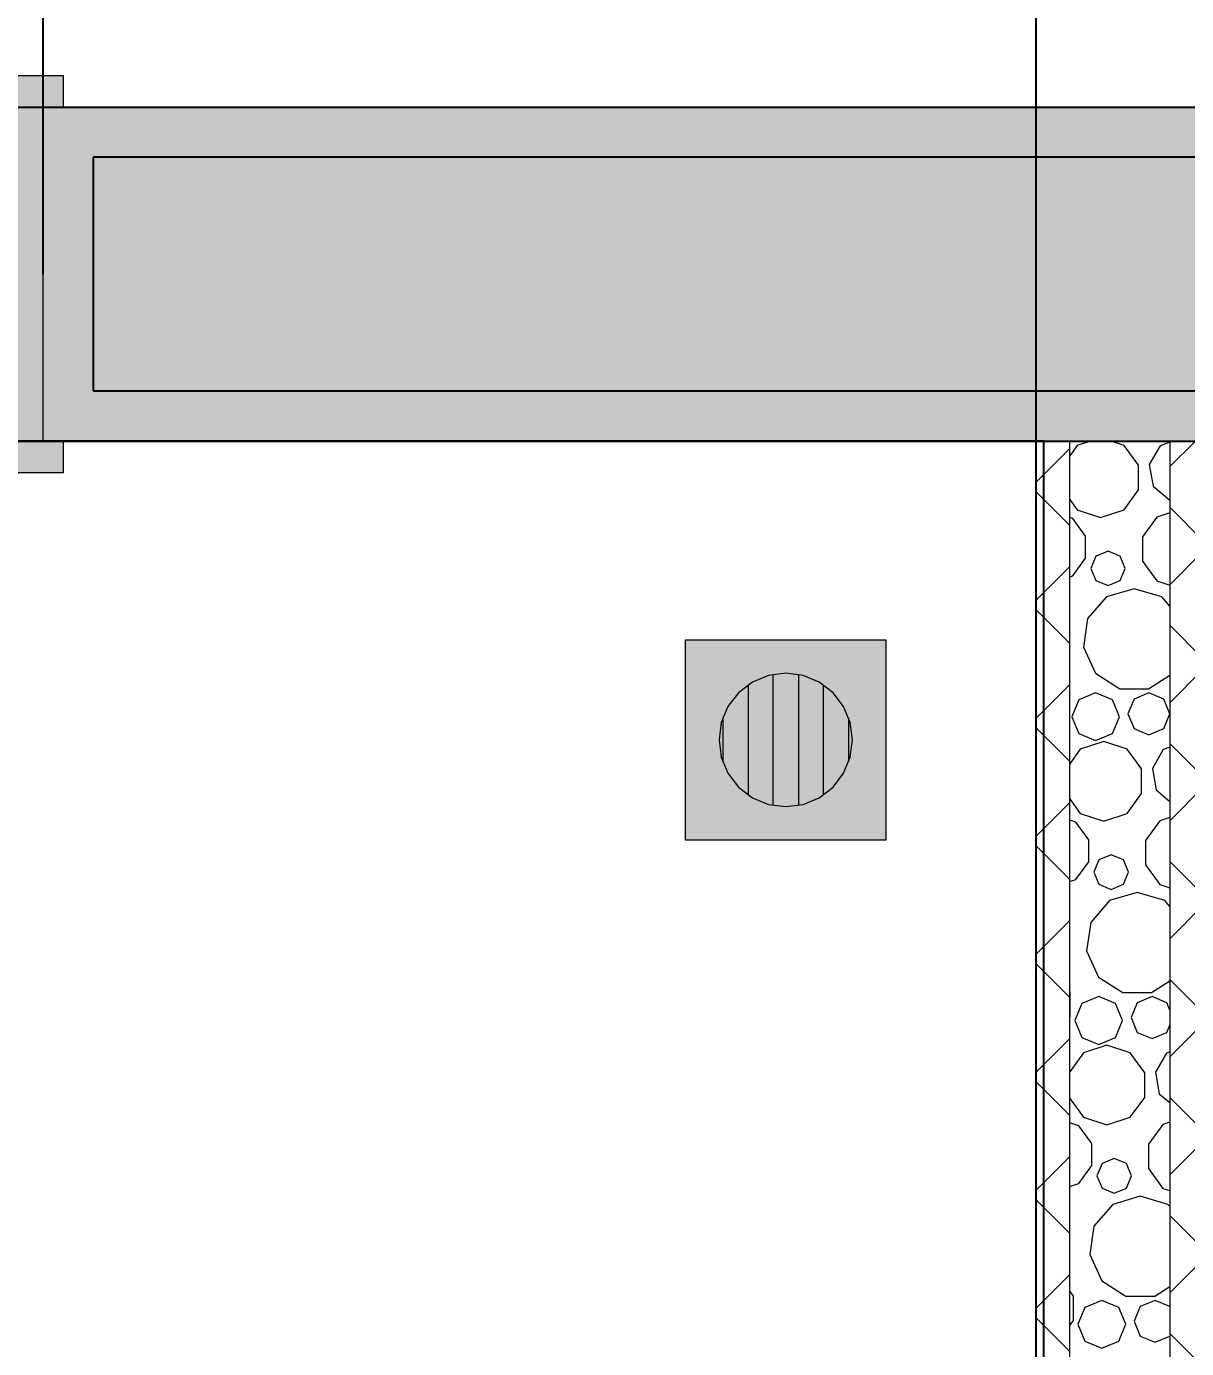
# Model space of a CAD drawing. Header units: metres. Extents: x -1783 to 21505, y -57 to 13660.
# Drawn here: x 12638.4 to 12707.9, y 12176.5 to 12255.7 of the extents above; entities that cross this region are included whole.
import ezdxf

# ---------------------------------------------------------------- set-up
doc = ezdxf.new("R2010")
doc.units = ezdxf.units.M
doc.header["$MEASUREMENT"] = 0
for name, color, linetype in [('colorida chamar atenção', 10, 'Continuous'), ('cotas', 7, 'Continuous'), ('COTAS EXECUTIVO.EXEC', 7, 'Continuous'), ('PAREDE CONSTRUIR', 7, 'Continuous'), ('Portas Archicad', 7, 'Continuous')]:
    doc.layers.add(name, color=color, linetype=linetype)
for name, color, linetype, lineweight in [('PAREDE CONSTRUIR_Caneta_No__241', 7, 'Continuous', 13), ('PAREDE CONSTRUIR_Caneta_No__3', 7, 'Continuous', 25), ('PAREDE CONSTRUIR_Caneta_No__83', 84, 'Continuous', 0), ('PAREDE CONSTRUIR_Caneta_No__96', 252, 'Continuous', 0), ('Portas Archicad_Caneta_No__241', 7, 'Continuous', 13), ('RALO_Caneta_No__96', 252, 'Continuous', 0)]:
    doc.layers.add(name, color=color, linetype=linetype, lineweight=lineweight)
doc.layers.add('Portas Archicad_Caneta_No__9', color=7, linetype='Continuous', lineweight=5, true_color=0x020202)
doc.layers.add('RALO_Caneta_No__19', color=7, linetype='Continuous', lineweight=0, true_color=0xe9e9e9)
doc.styles.add('R80', font='romans.shx', dxfattribs={"height": 10})
doc.dimstyles.new('1-50', dxfattribs={"dimtxt": 10, "dimasz": 5, "dimexe": 10, "dimexo": 10, "dimgap": 3, "dimtad": 1, "dimdec": 1, "dimrnd": 1, "dimdsep": 46, "dimtxsty": 'R80', "dimblk": 'DOT', "dimcen": 0, "dimclrd": 252, "dimclre": 252, "dimclrt": 252, "dimadec": 0, "dimazin": 0, "dimtfac": 1, "dimtdec": 1, "dimtix": 1, "dimtmove": 2, "dimatfit": 3, "dimldrblk": 'DOT', "dimfxl": 1, "dimtolj": 1, "dimarcsym": 0})
pattern_1 = [(45, (18585.2446, 16071.2687), (-3.535534, 3.535534), []), (135, (18585.2446, 16071.2687), (3.535534, 3.535534), [])]

# ---------------------------------------------------------------- blocks, each defined once
blk = doc.blocks.new('_Dot')
at = {"color": 0, "linetype": 'ByBlock', "lineweight": -2}
blk.add_line((-0.5, 0), (-1, 0), dxfattribs=at)
at = {"color": 0, "linetype": 'ByBlock', "const_width": 0.5}
blk.add_lwpolyline([(-0.25, 0, 1), (0.25, 0, 1)], format="xyb", close=True, dxfattribs=at)
blk = doc.blocks.new('*D7145')
at = {"layer": 'COTAS EXECUTIVO.EXEC', "color": 252, "lineweight": -2, "transparency": 16777216}
for p, q in [((12023.841, 12230.899), (13000.517, 12230.899)), ((12990.517, 12225.899), (12990.517, 11987.336)), ((12990.517, 11866.251), (12990.517, 11955.622)), ((12816.357, 11861.251), (13000.517, 11861.251))]:
    blk.add_line(p, q, dxfattribs=at)
at = {"layer": 'COTAS EXECUTIVO.EXEC', "color": 252, "lineweight": -2, "transparency": 16777216, "xscale": 5, "yscale": 5, "zscale": 5}
for p, rotation in [((12990.517, 12230.899), 90), ((12990.517, 11861.251), 270)]:
    blk.add_blockref('_Dot', p, dxfattribs=dict(at, rotation=rotation))
at = {"layer": 'COTAS EXECUTIVO.EXEC', "color": 252, "transparency": 16777216, "insert": (12990.517, 11971.479), "char_height": 10, "attachment_point": 5, "rotation": 90, "style": 'R80'}
blk.add_mtext('\\A1;370', dxfattribs=at)
blk = doc.blocks.new('*D7146')
at = {"layer": 'COTAS EXECUTIVO.EXEC', "color": 252, "lineweight": -2, "transparency": 16777216}
for p, q in [((12013.841, 12250.899), (13000.687, 12250.899)), ((12990.687, 12235.899), (12990.687, 12245.899)), ((12023.841, 12230.899), (13000.687, 12230.899))]:
    blk.add_line(p, q, dxfattribs=at)
at = {"layer": 'COTAS EXECUTIVO.EXEC', "color": 252, "lineweight": -2, "transparency": 16777216, "xscale": 5, "yscale": 5, "zscale": 5}
for p, rotation in [((12990.687, 12250.899), 90), ((12990.687, 12230.899), 270)]:
    blk.add_blockref('_Dot', p, dxfattribs=dict(at, rotation=rotation))
at = {"layer": 'COTAS EXECUTIVO.EXEC', "color": 252, "transparency": 16777216, "insert": (12990.517, 12215.903), "char_height": 10, "attachment_point": 5, "rotation": 90, "style": 'R80'}
blk.add_mtext('\\A1;20', dxfattribs=at)
blk = doc.blocks.new('*D7147')
at = {"layer": 'COTAS EXECUTIVO.EXEC', "color": 252, "lineweight": -2, "transparency": 16777216}
for p, q in [((12721.345, 12400.893), (13000.517, 12400.893)), ((12990.517, 12395.893), (12990.517, 12340.639)), ((12990.517, 12255.899), (12990.517, 12310.353)), ((12013.841, 12250.899), (13000.517, 12250.899))]:
    blk.add_line(p, q, dxfattribs=at)
at = {"layer": 'COTAS EXECUTIVO.EXEC', "color": 252, "lineweight": -2, "transparency": 16777216, "xscale": 5, "yscale": 5, "zscale": 5}
for p, rotation in [((12990.517, 12400.893), 90), ((12990.517, 12250.899), 270)]:
    blk.add_blockref('_Dot', p, dxfattribs=dict(at, rotation=rotation))
at = {"layer": 'COTAS EXECUTIVO.EXEC', "color": 252, "transparency": 16777216, "insert": (12990.517, 12325.496), "char_height": 10, "attachment_point": 5, "rotation": 90, "style": 'R80'}
blk.add_mtext('\\A1;150', dxfattribs=at)
blk = doc.blocks.new('*D7154')
at = {"layer": 'COTAS EXECUTIVO.EXEC', "color": 252, "lineweight": -2, "transparency": 16777216}
for p, q in [((12023.841, 12230.899), (12498.428, 12230.899)), ((12488.428, 12225.899), (12488.428, 12061.532)), ((12488.428, 11866.251), (12488.428, 12029.818)), ((12796.357, 11861.251), (12478.428, 11861.251))]:
    blk.add_line(p, q, dxfattribs=at)
at = {"layer": 'COTAS EXECUTIVO.EXEC', "color": 252, "lineweight": -2, "transparency": 16777216, "xscale": 5, "yscale": 5, "zscale": 5}
for p, rotation in [((12488.428, 12230.899), 90), ((12488.428, 11861.251), 270)]:
    blk.add_blockref('_Dot', p, dxfattribs=dict(at, rotation=rotation))
at = {"layer": 'COTAS EXECUTIVO.EXEC', "color": 252, "transparency": 16777216, "insert": (12488.428, 12045.675), "char_height": 10, "attachment_point": 5, "rotation": 90, "style": 'R80'}
blk.add_mtext('\\A1;370', dxfattribs=at)
blk = doc.blocks.new('*D7180')
at = {"layer": 'COTAS EXECUTIVO.EXEC', "color": 252, "lineweight": -2, "transparency": 16777216}
for p, q in [((12023.841, 12230.899), (12794.134, 12230.899)), ((12784.134, 12225.899), (12784.134, 12216.594)), ((12784.134, 12185.899), (12784.134, 12194.404)), ((12847.841, 12180.899), (12774.134, 12180.899))]:
    blk.add_line(p, q, dxfattribs=at)
at = {"layer": 'COTAS EXECUTIVO.EXEC', "color": 252, "lineweight": -2, "transparency": 16777216, "xscale": 5, "yscale": 5, "zscale": 5}
for p, rotation in [((12784.134, 12230.899), 90), ((12784.134, 12180.899), 270)]:
    blk.add_blockref('_Dot', p, dxfattribs=dict(at, rotation=rotation))
at = {"layer": 'COTAS EXECUTIVO.EXEC', "color": 252, "transparency": 16777216, "insert": (12784.134, 12205.499), "char_height": 10, "attachment_point": 5, "rotation": 90, "style": 'R80'}
blk.add_mtext('\\A1;50', dxfattribs=at)
blk = doc.blocks.new('*D7194')
at = {"layer": 'COTAS EXECUTIVO.EXEC', "color": 252, "lineweight": -2, "transparency": 16777216}
for p, q in [((12003.841, 12230.899), (11880.679, 12230.899)), ((11890.679, 12225.899), (11890.679, 12048.186)), ((11890.679, 11866.251), (11890.679, 12016.472)), ((12796.357, 11861.251), (11880.679, 11861.251))]:
    blk.add_line(p, q, dxfattribs=at)
at = {"layer": 'COTAS EXECUTIVO.EXEC', "color": 252, "lineweight": -2, "transparency": 16777216, "xscale": 5, "yscale": 5, "zscale": 5}
for p, rotation in [((11890.679, 12230.899), 90), ((11890.679, 11861.251), 270)]:
    blk.add_blockref('_Dot', p, dxfattribs=dict(at, rotation=rotation))
at = {"layer": 'COTAS EXECUTIVO.EXEC', "color": 252, "transparency": 16777216, "insert": (11890.679, 12032.329), "char_height": 10, "attachment_point": 5, "rotation": 90, "style": 'R80'}
blk.add_mtext('\\A1;370', dxfattribs=at)
blk = doc.blocks.new('*D7196')
at = {"layer": 'COTAS EXECUTIVO.EXEC', "color": 252, "lineweight": -2, "transparency": 16777216}
for p, q in [((12701.345, 12400.893), (11880.679, 12400.893)), ((11890.679, 12395.893), (11890.679, 12327.293)), ((11890.679, 12255.899), (11890.679, 12297.007)), ((11993.841, 12250.899), (11880.679, 12250.899))]:
    blk.add_line(p, q, dxfattribs=at)
at = {"layer": 'COTAS EXECUTIVO.EXEC', "color": 252, "lineweight": -2, "transparency": 16777216, "xscale": 5, "yscale": 5, "zscale": 5}
for p, rotation in [((11890.679, 12400.893), 90), ((11890.679, 12250.899), 270)]:
    blk.add_blockref('_Dot', p, dxfattribs=dict(at, rotation=rotation))
at = {"layer": 'COTAS EXECUTIVO.EXEC', "color": 252, "transparency": 16777216, "insert": (11890.679, 12312.15), "char_height": 10, "attachment_point": 5, "rotation": 90, "style": 'R80'}
blk.add_mtext('\\A1;150', dxfattribs=at)
blk = doc.blocks.new('*D7222')
at = {"layer": 'COTAS EXECUTIVO.EXEC', "color": 252, "lineweight": -2, "transparency": 16777216}
for p, q in [((12529.289, 12056.075), (12529.289, 12310.462)), ((12698.873, 12056.075), (12698.873, 12310.462)), ((12534.289, 12300.462), (12585.192, 12300.462)), ((12693.873, 12300.462), (12615.478, 12300.462))]:
    blk.add_line(p, q, dxfattribs=at)
at = {"layer": 'COTAS EXECUTIVO.EXEC', "color": 252, "lineweight": -2, "transparency": 16777216, "xscale": 5, "yscale": 5, "zscale": 5, "rotation": 180}
blk.add_blockref('_Dot', (12529.289, 12300.462), dxfattribs=at)
at = {"layer": 'COTAS EXECUTIVO.EXEC', "color": 252, "lineweight": -2, "transparency": 16777216, "xscale": 5, "yscale": 5, "zscale": 5}
blk.add_blockref('_Dot', (12698.873, 12300.462), dxfattribs=at)
at = {"layer": 'COTAS EXECUTIVO.EXEC', "color": 252, "transparency": 16777216, "insert": (12600.335, 12300.462), "char_height": 10, "attachment_point": 5, "style": 'R80'}
blk.add_mtext('\\A1;170', dxfattribs=at)
blk = doc.blocks.new('*D7223')
at = {"layer": 'COTAS EXECUTIVO.EXEC', "color": 252, "lineweight": -2, "transparency": 16777216}
for p, q in [((12698.873, 12056.075), (12698.873, 12310.462)), ((12708.873, 12056.075), (12708.873, 12310.462)), ((12693.873, 12300.462), (12688.873, 12300.462)), ((12698.873, 12300.462), (12708.873, 12300.462)), ((12713.873, 12300.462), (12718.873, 12300.462))]:
    blk.add_line(p, q, dxfattribs=at)
at = {"layer": 'COTAS EXECUTIVO.EXEC', "color": 252, "lineweight": -2, "transparency": 16777216, "xscale": 5, "yscale": 5, "zscale": 5}
blk.add_blockref('_Dot', (12698.873, 12300.462), dxfattribs=at)
at = {"layer": 'COTAS EXECUTIVO.EXEC', "color": 252, "lineweight": -2, "transparency": 16777216, "xscale": 5, "yscale": 5, "zscale": 5, "rotation": 180}
blk.add_blockref('_Dot', (12708.873, 12300.462), dxfattribs=at)
at = {"layer": 'COTAS EXECUTIVO.EXEC', "color": 252, "transparency": 16777216, "insert": (12681.153, 12300.462), "char_height": 10, "attachment_point": 5, "style": 'R80'}
blk.add_mtext('\\A1;10', dxfattribs=at)
blk = doc.blocks.new('*D7224')
at = {"layer": 'COTAS EXECUTIVO.EXEC', "color": 252, "lineweight": -2, "transparency": 16777216}
for p, q in [((12708.873, 12056.075), (12708.873, 12310.462)), ((12913.841, 12056.075), (12913.841, 12310.462)), ((12713.873, 12300.462), (12781.754, 12300.462)), ((12908.841, 12300.462), (12813.468, 12300.462))]:
    blk.add_line(p, q, dxfattribs=at)
at = {"layer": 'COTAS EXECUTIVO.EXEC', "color": 252, "lineweight": -2, "transparency": 16777216, "xscale": 5, "yscale": 5, "zscale": 5, "rotation": 180}
blk.add_blockref('_Dot', (12708.873, 12300.462), dxfattribs=at)
at = {"layer": 'COTAS EXECUTIVO.EXEC', "color": 252, "lineweight": -2, "transparency": 16777216, "xscale": 5, "yscale": 5, "zscale": 5}
blk.add_blockref('_Dot', (12913.841, 12300.462), dxfattribs=at)
at = {"layer": 'COTAS EXECUTIVO.EXEC', "color": 252, "transparency": 16777216, "insert": (12797.611, 12300.462), "char_height": 10, "attachment_point": 5, "style": 'R80'}
blk.add_mtext('\\A1;205', dxfattribs=at)
blk = doc.blocks.new('*D7274')
at = {"layer": 'COTAS EXECUTIVO.EXEC', "color": 252, "lineweight": -2, "transparency": 16777216}
for p, q in [((12708.873, 12056.075), (12708.873, 12283.293)), ((12804.261, 12240.899), (12804.261, 12283.293)), ((12713.873, 12273.293), (12752.652, 12273.293)), ((12799.261, 12273.293), (12774.843, 12273.293))]:
    blk.add_line(p, q, dxfattribs=at)
at = {"layer": 'COTAS EXECUTIVO.EXEC', "color": 252, "lineweight": -2, "transparency": 16777216, "xscale": 5, "yscale": 5, "zscale": 5, "rotation": 180}
blk.add_blockref('_Dot', (12708.873, 12273.293), dxfattribs=at)
at = {"layer": 'COTAS EXECUTIVO.EXEC', "color": 252, "lineweight": -2, "transparency": 16777216, "xscale": 5, "yscale": 5, "zscale": 5}
blk.add_blockref('_Dot', (12804.261, 12273.293), dxfattribs=at)
at = {"layer": 'COTAS EXECUTIVO.EXEC', "color": 252, "transparency": 16777216, "insert": (12763.747, 12280.293), "char_height": 10, "attachment_point": 5, "style": 'R80'}
blk.add_mtext('\\A1;95', dxfattribs=at)
blk = doc.blocks.new('*D7279')
at = {"layer": 'COTAS EXECUTIVO.EXEC', "color": 252, "lineweight": -2, "transparency": 16777216}
for p, q in [((12539.393, 12240.899), (12539.393, 12290.293)), ((12639.393, 12240.899), (12639.393, 12290.293)), ((12544.393, 12280.293), (12573.85, 12280.293)), ((12634.393, 12280.293), (12604.136, 12280.293))]:
    blk.add_line(p, q, dxfattribs=at)
at = {"layer": 'COTAS EXECUTIVO.EXEC', "color": 252, "lineweight": -2, "transparency": 16777216, "xscale": 5, "yscale": 5, "zscale": 5, "rotation": 180}
blk.add_blockref('_Dot', (12539.393, 12280.293), dxfattribs=at)
at = {"layer": 'COTAS EXECUTIVO.EXEC', "color": 252, "lineweight": -2, "transparency": 16777216, "xscale": 5, "yscale": 5, "zscale": 5}
blk.add_blockref('_Dot', (12639.393, 12280.293), dxfattribs=at)
at = {"layer": 'COTAS EXECUTIVO.EXEC', "color": 252, "transparency": 16777216, "insert": (12588.993, 12280.293), "char_height": 10, "attachment_point": 5, "style": 'R80'}
blk.add_mtext('\\A1;100', dxfattribs=at)
blk = doc.blocks.new('*D7280')
at = {"layer": 'COTAS EXECUTIVO.EXEC', "color": 252, "lineweight": -2, "transparency": 16777216}
for p, q in [((12639.393, 12240.899), (12639.393, 12290.293)), ((12698.873, 12056.075), (12698.873, 12290.293)), ((12644.393, 12280.293), (12657.876, 12280.293)), ((12693.873, 12280.293), (12679.59, 12280.293))]:
    blk.add_line(p, q, dxfattribs=at)
at = {"layer": 'COTAS EXECUTIVO.EXEC', "color": 252, "lineweight": -2, "transparency": 16777216, "xscale": 5, "yscale": 5, "zscale": 5, "rotation": 180}
blk.add_blockref('_Dot', (12639.393, 12280.293), dxfattribs=at)
at = {"layer": 'COTAS EXECUTIVO.EXEC', "color": 252, "lineweight": -2, "transparency": 16777216, "xscale": 5, "yscale": 5, "zscale": 5}
blk.add_blockref('_Dot', (12698.873, 12280.293), dxfattribs=at)
at = {"layer": 'COTAS EXECUTIVO.EXEC', "color": 252, "transparency": 16777216, "insert": (12668.733, 12280.293), "char_height": 10, "attachment_point": 5, "style": 'R80'}
blk.add_mtext('\\A1;59', dxfattribs=at)
blk = doc.blocks.new('*X56')
at = {"layer": 'PAREDE CONSTRUIR_Caneta_No__96', "color": 252, "linetype": 'Continuous', "lineweight": 0}
for p, q in [((-58.83124, -38.40369), (-58.83921, -38.40628)), ((-58.81117, -38.40628), (-58.81913, -38.40369)), ((-58.78371, -38.40437), (-58.7895, -38.40648)), ((-58.83921, -38.40628), (-58.84371, -38.41248)), ((-58.8025, -38.41821), (-58.81117, -38.40628)), ((-58.7895, -38.40648), (-58.79606, -38.41784)), ((-58.8025, -38.43295), (-58.8025, -38.41821)), ((-58.79606, -38.41784), (-58.79378, -38.43076)), ((-58.81117, -38.44488), (-58.8025, -38.43295)), ((-58.79378, -38.43076), (-58.78373, -38.43919)), ((-58.84371, -38.43867), (-58.83921, -38.44488)), ((-58.78373, -38.43919), (-58.78371, -38.43919)), ((-58.84191, -38.45005), (-58.84371, -38.44947)), ((-58.83418, -38.46069), (-58.84191, -38.45005)), ((-58.83921, -38.44488), (-58.82519, -38.44943)), ((-58.82519, -38.44943), (-58.81117, -38.44488)), ((-58.79158, -38.44921), (-58.80018, -38.46104)), ((-58.78371, -38.44666), (-58.79158, -38.44921)), ((-58.83418, -38.47384), (-58.83418, -38.46069)), ((-58.80018, -38.46104), (-58.80018, -38.47566)), ((-58.84191, -38.48448), (-58.83418, -38.47384)), ((-58.82804, -38.47267), (-58.83107, -38.47998)), ((-58.82073, -38.46964), (-58.82804, -38.47267)), ((-58.81342, -38.47267), (-58.82073, -38.46964)), ((-58.81039, -38.47998), (-58.81342, -38.47267)), ((-58.80018, -38.47566), (-58.79158, -38.48749)), ((-58.83107, -38.47998), (-58.82804, -38.48729)), ((-58.81342, -38.48729), (-58.81039, -38.47998)), ((-58.84371, -38.48506), (-58.84191, -38.48448)), ((-58.82804, -38.48729), (-58.82073, -38.49032)), ((-58.82073, -38.49032), (-58.81342, -38.48729)), ((-58.79158, -38.48749), (-58.78371, -38.49004)), ((-58.82166, -38.49706), (-58.83296, -38.51009)), ((-58.80512, -38.4922), (-58.82166, -38.49706)), ((-58.78857, -38.49706), (-58.80512, -38.4922)), ((-58.78371, -38.50266), (-58.78857, -38.49706)), ((-58.83296, -38.51009), (-58.83541, -38.52716)), ((-58.83541, -38.52716), (-58.82825, -38.54285)), ((-58.82825, -38.54285), (-58.81374, -38.55217)), ((-58.79649, -38.55217), (-58.78371, -38.54396)), ((-58.82816, -38.55461), (-58.83827, -38.55879)), ((-58.81806, -38.55879), (-58.82816, -38.55461)), ((-58.81374, -38.55217), (-58.79649, -38.55217)), ((-58.79625, -38.55459), (-58.80512, -38.55826)), ((-58.78739, -38.55826), (-58.79625, -38.55459)), ((-58.83827, -38.55879), (-58.84246, -38.5689)), ((-58.81387, -38.5689), (-58.81806, -38.55879)), ((-58.80512, -38.55826), (-58.80879, -38.56713)), ((-58.78371, -38.56713), (-58.78739, -38.55826)), ((-58.84246, -38.5689), (-58.83827, -38.57901)), ((-58.81806, -38.57901), (-58.81387, -38.5689)), ((-58.80879, -38.56713), (-58.80512, -38.57599)), ((-58.78739, -38.57599), (-58.78371, -38.56713)), ((-58.80512, -38.57599), (-58.79625, -38.57967)), ((-58.79625, -38.57967), (-58.78739, -38.57599)), ((-58.83827, -38.57901), (-58.82816, -38.5832)), ((-58.82333, -38.58372), (-58.83735, -38.58828)), ((-58.82816, -38.5832), (-58.81806, -38.57901)), ((-58.80931, -38.58828), (-58.82333, -38.58372)), ((-58.83735, -38.58828), (-58.84371, -38.59703)), ((-58.80065, -38.6002), (-58.80931, -38.58828)), ((-58.78764, -38.58847), (-58.7942, -38.59984)), ((-58.78371, -38.58704), (-58.78764, -38.58847)), ((-58.80065, -38.61495), (-58.80065, -38.6002)), ((-58.7942, -38.59984), (-58.79192, -38.61275)), ((-58.84371, -38.61812), (-58.83735, -38.62687)), ((-58.80931, -38.62687), (-58.80065, -38.61495)), ((-58.79192, -38.61275), (-58.78371, -38.61964)), ((-58.84006, -38.63205), (-58.84371, -38.63086)), ((-58.83233, -38.64269), (-58.84006, -38.63205)), ((-58.83735, -38.62687), (-58.82333, -38.63143)), ((-58.82333, -38.63143), (-58.80931, -38.62687)), ((-58.78973, -38.63121), (-58.79832, -38.64304)), ((-58.78371, -38.62925), (-58.78973, -38.63121)), ((-58.83233, -38.65584), (-58.83233, -38.64269)), ((-58.79832, -38.64304), (-58.79832, -38.65766)), ((-58.84006, -38.66648), (-58.83233, -38.65584)), ((-58.82619, -38.65466), (-58.82922, -38.66197)), ((-58.81888, -38.65164), (-58.82619, -38.65466)), ((-58.81157, -38.65466), (-58.81888, -38.65164)), ((-58.80854, -38.66197), (-58.81157, -38.65466)), ((-58.79832, -38.65766), (-58.78973, -38.66948)), ((-58.82922, -38.66197), (-58.82619, -38.66928)), ((-58.81157, -38.66928), (-58.80854, -38.66197)), ((-58.84371, -38.66766), (-58.84006, -38.66648)), ((-58.82619, -38.66928), (-58.81888, -38.67231)), ((-58.81888, -38.67231), (-58.81157, -38.66928)), ((-58.78973, -38.66948), (-58.78371, -38.67144)), ((-58.81981, -38.67905), (-58.8311, -38.69209)), ((-58.80326, -38.67419), (-58.81981, -38.67905)), ((-58.78672, -38.67905), (-58.80326, -38.67419)), ((-58.78371, -38.68252), (-58.78672, -38.67905)), ((-58.8311, -38.69209), (-58.83356, -38.70916)), ((-58.83356, -38.70916), (-58.82639, -38.72484)), ((-58.82639, -38.72484), (-58.81188, -38.73417)), ((-58.79464, -38.73417), (-58.78371, -38.72715)), ((-58.84333, -38.73404), (-58.84371, -38.73351)), ((-58.84333, -38.74865), (-58.84333, -38.73404)), ((-58.82631, -38.7366), (-58.83642, -38.74079)), ((-58.8162, -38.74079), (-58.82631, -38.7366)), ((-58.81188, -38.73417), (-58.79464, -38.73417)), ((-58.7944, -38.73659), (-58.80326, -38.74026)), ((-58.78553, -38.74026), (-58.7944, -38.73659)), ((-58.83642, -38.74079), (-58.84061, -38.7509)), ((-58.81202, -38.7509), (-58.8162, -38.74079)), ((-58.80326, -38.74026), (-58.80693, -38.74913)), ((-58.78371, -38.74465), (-58.78553, -38.74026)), ((-58.84371, -38.74918), (-58.84333, -38.74865)), ((-58.84061, -38.7509), (-58.83642, -38.76101)), ((-58.8162, -38.76101), (-58.81202, -38.7509)), ((-58.80693, -38.74913), (-58.80326, -38.75799)), ((-58.83642, -38.76101), (-58.82631, -38.76519)), ((-58.82631, -38.76519), (-58.8162, -38.76101)), ((-58.80326, -38.75799), (-58.7944, -38.76166)), ((-58.7944, -38.76166), (-58.78553, -38.75799)), ((-58.78553, -38.75799), (-58.78371, -38.7536)), ((-58.82148, -38.76572), (-58.8355, -38.77027)), ((-58.80746, -38.77027), (-58.82148, -38.76572)), ((-58.8355, -38.77027), (-58.84371, -38.78158)), ((-58.79879, -38.7822), (-58.80746, -38.77027)), ((-58.78579, -38.77047), (-58.79235, -38.78183)), ((-58.78371, -38.76971), (-58.78579, -38.77047)), ((-58.79879, -38.79694), (-58.79879, -38.7822)), ((-58.79235, -38.78183), (-58.79007, -38.79475)), ((-58.84371, -38.79756), (-58.8355, -38.80887)), ((-58.80746, -38.80887), (-58.79879, -38.79694)), ((-58.79007, -38.79475), (-58.78371, -38.80008)), ((-58.83821, -38.81405), (-58.84371, -38.81226)), ((-58.83048, -38.82468), (-58.83821, -38.81405)), ((-58.8355, -38.80887), (-58.82148, -38.81342)), ((-58.82148, -38.81342), (-58.80746, -38.80887)), ((-58.78788, -38.81321), (-58.79647, -38.82503)), ((-58.78371, -38.81185), (-58.78788, -38.81321)), ((-58.83048, -38.83783), (-58.83048, -38.82468)), ((-58.79647, -38.82503), (-58.79647, -38.83965)), ((-58.83821, -38.84847), (-58.83048, -38.83783)), ((-58.82433, -38.83666), (-58.82736, -38.84397)), ((-58.81702, -38.83363), (-58.82433, -38.83666)), ((-58.80971, -38.83666), (-58.81702, -38.83363)), ((-58.80669, -38.84397), (-58.80971, -38.83666)), ((-58.79647, -38.83965), (-58.78788, -38.85148)), ((-58.82736, -38.84397), (-58.82433, -38.85128)), ((-58.80971, -38.85128), (-58.80669, -38.84397)), ((-58.84371, -38.85026), (-58.83821, -38.84847)), ((-58.82433, -38.85128), (-58.81702, -38.85431)), ((-58.81702, -38.85431), (-58.80971, -38.85128)), ((-58.78788, -38.85148), (-58.78371, -38.85283)), ((-58.81796, -38.86105), (-58.82925, -38.87408)), ((-58.80141, -38.85619), (-58.81796, -38.86105)), ((-58.78486, -38.86105), (-58.80141, -38.85619)), ((-58.78371, -38.86237), (-58.78486, -38.86105)), ((-58.82925, -38.87408), (-58.8317, -38.89115)), ((-58.8317, -38.89115), (-58.82454, -38.90684)), ((-58.82454, -38.90684), (-58.81003, -38.91616)), ((-58.79279, -38.91616), (-58.78371, -38.91033)), ((-58.84148, -38.91603), (-58.84371, -38.91295)), ((-58.84148, -38.93065), (-58.84148, -38.91603)), ((-58.82446, -38.9186), (-58.83456, -38.92279)), ((-58.81435, -38.92279), (-58.82446, -38.9186)), ((-58.81003, -38.91616), (-58.79279, -38.91616)), ((-58.79254, -38.91859), (-58.80141, -38.92226)), ((-58.78371, -38.92224), (-58.79254, -38.91859)), ((-58.83456, -38.92279), (-58.83875, -38.93289)), ((-58.81016, -38.93289), (-58.81435, -38.92279)), ((-58.80141, -38.92226), (-58.80508, -38.93112)), ((-58.84371, -38.93373), (-58.84148, -38.93065)), ((-58.83875, -38.93289), (-58.83456, -38.943)), ((-58.81435, -38.943), (-58.81016, -38.93289)), ((-58.80508, -38.93112), (-58.80141, -38.93999)), ((-58.83456, -38.943), (-58.82446, -38.94719)), ((-58.82446, -38.94719), (-58.81435, -38.943)), ((-58.80141, -38.93999), (-58.79254, -38.94366)), ((-58.79254, -38.94366), (-58.78371, -38.94))]:
    blk.add_line(p, q, dxfattribs=at)
blk = doc.blocks.new('Door 26_3')
at = {"layer": 'Portas Archicad', "linetype": 'Continuous', "lineweight": 0, "true_color": 0xffffff}
for points in [[(-0.462, 0), (-0.462, 0.019), (-0.512, 0.019), (-0.512, 0)], [(-0.45, -0.2), (-0.45, -0.04), (-0.462, -0.04), (-0.462, 0), (-0.5, 0), (-0.5, -0.2)], [(-0.462, -0.219), (-0.462, -0.2), (-0.512, -0.2), (-0.512, -0.219)]]:
    blk.add_hatch(color=7, dxfattribs=at).paths.add_polyline_path(points)
at = {"layer": 'Portas Archicad_Caneta_No__241', "color": 7, "linetype": 'Continuous', "lineweight": 13}
for p, q in [((-0.512, 0), (-0.5, 0)), ((-0.512, 0), (-0.5, 0)), ((-0.5, 0), (-0.5, -0.03)), ((-0.5, 0), (-0.5, -0.03)), ((-0.5, -0.03), (-0.5, -0.17)), ((-0.5, -0.03), (-0.5, -0.17)), ((-0.5, -0.03), (-0.5, -0.17)), ((-0.5, -0.03), (-0.5, -0.17)), ((-0.5, -0.17), (-0.5, -0.2)), ((-0.5, -0.17), (-0.5, -0.2)), ((-0.5, -0.17), (-0.5, -0.2)), ((-0.5, -0.17), (-0.5, -0.2)), ((-0.512, -0.2), (-0.5, -0.2)), ((-0.512, -0.2), (-0.5, -0.2))]:
    blk.add_line(p, q, dxfattribs=at)
at = {"layer": 'Portas Archicad_Caneta_No__9', "color": 18, "linetype": 'Continuous', "lineweight": 5, "true_color": 0x020202}
for p, q in [((-0.512, 0), (-0.512, 0.019)), ((-0.512, 0.019), (-0.462, 0.019)), ((-0.462, 0), (-0.512, 0)), ((-0.462, 0), (-0.5, 0)), ((-0.5, 0), (-0.5, -0.2)), ((-0.512, -0.219), (-0.512, -0.2)), ((-0.512, -0.2), (-0.462, -0.2)), ((-0.5, -0.2), (-0.45, -0.2)), ((-0.462, -0.219), (-0.512, -0.219))]:
    blk.add_line(p, q, dxfattribs=at)
blk = doc.blocks.new('Rectangular Floor Drain 26')
at = {"layer": 'RALO_Caneta_No__19', "linetype": 'Continuous', "lineweight": 0, "true_color": 0xe9e9e9}
h = blk.add_hatch(color=254, dxfattribs=at)
h.paths.add_polyline_path([(-0.06, 0.06), (-0.06, -0.06), (0.06, -0.06), (0.06, 0.06)])
h.paths.add_polyline_path([(0.04, 0), (0.03864, -0.01035), (0.03464, -0.02), (0.02828, -0.02828), (0.02, -0.03464), (0.01035, -0.03864), (0, -0.04), (-0.01035, -0.03864), (-0.02, -0.03464), (-0.02828, -0.02828), (-0.03464, -0.02), (-0.03864, -0.01035), (-0.04, 0), (-0.03864, 0.01035), (-0.03464, 0.02), (-0.02828, 0.02828), (-0.02, 0.03464), (-0.01035, 0.03864), (0, 0.04), (0.01035, 0.03864), (0.02, 0.03464), (0.02828, 0.02828), (0.03464, 0.02), (0.03864, 0.01035)], flags=0)
for points in [[(-0.0131, 0.0375), (0.0131, 0.0375), (0.01035, 0.03864), (0, 0.04), (-0.01035, 0.03864)], [(-0.02828, 0.02828), (-0.03272, 0.0225), (0.03272, 0.0225), (0.02828, 0.02828), (0.02, 0.03464), (0.0131, 0.0375), (-0.0131, 0.0375), (-0.02, 0.03464)], [(-0.03864, 0.01035), (-0.03901, 0.0075), (0.03901, 0.0075), (0.03864, 0.01035), (0.03464, 0.02), (0.03272, 0.0225), (-0.03272, 0.0225), (-0.03464, 0.02)], [(-0.03901, 0.0075), (-0.04, 0), (-0.03901, -0.0075), (0.03901, -0.0075), (0.04, 0), (0.03901, 0.0075)], [(-0.03901, -0.0075), (-0.03864, -0.01035), (-0.03464, -0.02), (-0.03272, -0.0225), (0.03272, -0.0225), (0.03464, -0.02), (0.03864, -0.01035), (0.03901, -0.0075)], [(-0.03272, -0.0225), (-0.02828, -0.02828), (-0.02, -0.03464), (-0.0131, -0.0375), (0.0131, -0.0375), (0.02, -0.03464), (0.02828, -0.02828), (0.03272, -0.0225)], [(0.0131, -0.0375), (-0.0131, -0.0375), (-0.01035, -0.03864), (0, -0.04), (0.01035, -0.03864)]]:
    blk.add_hatch(color=254, dxfattribs=at).paths.add_polyline_path(points)
at = {"layer": 'RALO_Caneta_No__96', "color": 252, "linetype": 'Continuous', "lineweight": 0}
for p, q in [((-0.06, 0.06), (-0.06, -0.06)), ((0.06, 0.06), (-0.06, 0.06)), ((0.06, -0.06), (0.06, 0.06)), ((-0.01035, 0.03864), (0, 0.04)), ((0, 0.04), (0.01035, 0.03864)), ((-0.02828, 0.02828), (-0.02, 0.03464)), ((-0.02, 0.03464), (-0.01035, 0.03864)), ((0.0131, 0.0375), (-0.0131, 0.0375)), ((0.01035, 0.03864), (0.02, 0.03464)), ((0.02, 0.03464), (0.02828, 0.02828)), ((-0.03464, 0.02), (-0.02828, 0.02828)), ((0.02828, 0.02828), (0.03464, 0.02)), ((-0.03864, 0.01035), (-0.03464, 0.02)), ((-0.03272, 0.0225), (0.03272, 0.0225)), ((0.03464, 0.02), (0.03864, 0.01035)), ((-0.04, 0), (-0.03864, 0.01035)), ((0.03864, 0.01035), (0.04, 0)), ((-0.03864, -0.01035), (-0.04, 0)), ((0.03901, 0.0075), (-0.03901, 0.0075)), ((0.04, 0), (0.03864, -0.01035)), ((-0.03901, -0.0075), (0.03901, -0.0075)), ((-0.03464, -0.02), (-0.03864, -0.01035)), ((0.03864, -0.01035), (0.03464, -0.02)), ((-0.02828, -0.02828), (-0.03464, -0.02)), ((0.03272, -0.0225), (-0.03272, -0.0225)), ((0.03464, -0.02), (0.02828, -0.02828)), ((-0.02, -0.03464), (-0.02828, -0.02828)), ((0.02828, -0.02828), (0.02, -0.03464)), ((-0.01035, -0.03864), (-0.02, -0.03464)), ((-0.0131, -0.0375), (0.0131, -0.0375)), ((0, -0.04), (-0.01035, -0.03864)), ((0.01035, -0.03864), (0, -0.04)), ((0.02, -0.03464), (0.01035, -0.03864)), ((-0.06, -0.06), (0.06, -0.06))]:
    blk.add_line(p, q, dxfattribs=at)

msp = doc.modelspace()

# ---------------------------------------------------------------- hatches: boundary and pattern name
at = {"layer": 'colorida chamar atenção'}
h = msp.add_hatch(color=256, dxfattribs=at)
h.dxf.hatch_style = 1
h.paths.add_polyline_path([(12642.393, 12233.899), (12698.873, 12233.899), (12698.873, 12247.899), (12642.393, 12247.899)])
h = msp.add_hatch(color=256, dxfattribs=at)
h.dxf.hatch_style = 1
h.paths.add_polyline_path([(12698.873, 12233.899), (12801.261, 12233.899), (12801.261, 12247.899), (12698.873, 12247.899)])
at = {"layer": 'cotas'}
h = msp.add_hatch(color=7, dxfattribs=at)
h.dxf.hatch_style = 1
h.paths.add_polyline_path([(21504.961, 13659.963), (10304.961, 13659.963), (10304.961, 5739.963), (21504.961, 5739.963)])
h.paths.add_polyline_path([(10571.627, 13593.296), (21371.627, 13593.296), (21371.627, 5806.63), (10571.627, 5806.63)], flags=16)
at = {"layer": 'PAREDE CONSTRUIR', "linetype": 'Continuous', "lineweight": 0, "true_color": 0xffffff}
for points in [[(12639.393, 12250.899), (12642.393, 12247.899), (12698.873, 12247.899), (12698.873, 12250.899)], [(12642.393, 12247.899), (12639.393, 12250.899), (12639.393, 12233.899), (12642.393, 12233.899)], [(12698.873, 12247.899), (12801.261, 12247.899), (12804.261, 12250.899), (12698.873, 12250.899)], [(12698.873, 12233.899), (12639.393, 12233.899), (12639.393, 12230.899), (12698.873, 12230.899)], [(12698.873, 12233.899), (12698.873, 12230.899), (12804.261, 12230.899), (12804.261, 12233.899)]]:
    msp.add_hatch(color=7, dxfattribs=at).paths.add_polyline_path(points)
at = {"layer": 'PAREDE CONSTRUIR_Caneta_No__83', "linetype": 'Continuous', "lineweight": 0}
h = msp.add_hatch(dxfattribs=at)
h.set_pattern_fill('PLACOMUR_0006', color=84, scale=100, style=0, pattern_type=2)
h.set_pattern_definition(pattern_1)
h.paths.add_polyline_path([(12698.873, 12230.899), (12698.873, 11861.251), (12700.873, 11861.251), (12700.873, 12230.899)])
h = msp.add_hatch(dxfattribs=at)
h.set_pattern_fill('PLACOMUR_0006', color=84, scale=100, style=0, pattern_type=2)
h.set_pattern_definition(pattern_1)
h.paths.add_polyline_path([(12706.873, 12230.899), (12706.873, 11861.251), (12708.873, 11861.251), (12708.873, 12230.899)])

# ---------------------------------------------------------------- linework, layer by layer
at = {"layer": 'COTAS EXECUTIVO.EXEC', "flags": 128}
for points in [[(12093.841, 12400.893), (12093.841, 12250.899), (12933.841, 12250.899), (12933.841, 10816.212), (12323.841, 10816.212), (12323.841, 10666.212), (12933.841, 10666.212), (12933.841, 10411.212), (13183.841, 10411.212), (13183.841, 10836.212), (14003.885, 10836.212), (14003.885, 10986.112), (13183.841, 10986.112), (13183.841, 12400.893), (12933.841, 12400.893)], [(12529.289, 12230.899), (12529.289, 11861.251), (12699.33, 11861.251), (12699.33, 12230.899)]]:
    msp.add_lwpolyline(points, close=True, dxfattribs=at)
at = {"layer": 'PAREDE CONSTRUIR_Caneta_No__241', "color": 7, "linetype": 'Continuous', "lineweight": 13}
for p, q in [((12639.393, 12247.899), (12639.393, 12250.899)), ((12639.393, 12247.899), (12639.393, 12250.899)), ((12640.593, 12250.899), (12639.393, 12250.899)), ((12639.393, 12233.899), (12639.393, 12247.899)), ((12639.393, 12233.899), (12639.393, 12247.899)), ((12639.393, 12230.899), (12639.393, 12233.899)), ((12640.593, 12230.899), (12639.393, 12230.899)), ((12700.873, 12230.899), (12700.873, 11861.251)), ((12706.873, 12230.899), (12706.873, 11861.251))]:
    msp.add_line(p, q, dxfattribs=at)
at = {"layer": 'PAREDE CONSTRUIR_Caneta_No__241', "color": 7, "linetype": 'Continuous', "lineweight": 13, "flags": 128}
for points in [[(12698.873, 12250.899), (12639.393, 12250.899)], [(12804.261, 12250.899), (12698.873, 12250.899)], [(12639.393, 12230.899), (12698.873, 12230.899)], [(12698.873, 12230.899), (12698.873, 11861.251)], [(12698.873, 12230.899), (12804.261, 12230.899)]]:
    msp.add_lwpolyline(points, dxfattribs=at)
at = {"layer": 'PAREDE CONSTRUIR_Caneta_No__3', "color": 7, "linetype": 'Continuous', "lineweight": 25}
for p, q in [((12698.873, 12247.899), (12642.393, 12247.899)), ((12642.393, 12247.899), (12642.393, 12233.899)), ((12801.261, 12247.899), (12698.873, 12247.899)), ((12642.393, 12233.899), (12698.873, 12233.899)), ((12698.873, 12233.899), (12801.261, 12233.899))]:
    msp.add_line(p, q, dxfattribs=at)

# ---------------------------------------------------------------- block references
at = {"layer": 'PAREDE CONSTRUIR', "color": 7, "lineweight": 13, "xscale": 100, "yscale": 100, "zscale": 100}
msp.add_blockref('*X56', (18585.245, 16071.269), dxfattribs=at)
at = {"layer": 'Portas Archicad', "color": 252, "linetype": 'Continuous', "lineweight": 0, "xscale": 100, "yscale": 100, "zscale": 100, "rotation": 180}
msp.add_blockref('Door 26_3', (12589.393, 12230.899), dxfattribs=at)
at = {"layer": 'RALO_Caneta_No__96', "color": 252, "linetype": 'Continuous', "lineweight": 0, "xscale": -100, "yscale": 100, "zscale": 100, "rotation": 89.99980944911269}
msp.add_blockref('Rectangular Floor Drain 26', (12683.873, 12212.993), dxfattribs=at)

# ---------------------------------------------------------------- dimensions: what is measured, and where the dimension line sits
at = {"layer": 'COTAS EXECUTIVO.EXEC'}
for base, p1, p2, picture, middle in [((11890.679, 12400.893), (12003.841, 12250.899), (12711.345, 12400.893), '*D7196', (11890.679, 12312.15)), ((12990.517, 12400.893), (12003.841, 12250.899), (12711.345, 12400.893), '*D7147', (12990.517, 12325.496)), ((12990.687, 12250.899), (12013.841, 12230.899), (12003.841, 12250.899), '*D7146', (12990.517, 12215.903)), ((11890.679, 12230.899), (12806.357, 11861.251), (12013.841, 12230.899), '*D7194', (11890.679, 12032.329)), ((12990.517, 12230.899), (12806.357, 11861.251), (12013.841, 12230.899), '*D7145', (12990.517, 11971.479)), ((12488.428, 12230.899), (12806.357, 11861.251), (12013.841, 12230.899), '*D7154', (12488.428, 12045.675)), ((12784.134, 12230.899), (12857.841, 12180.899), (12013.841, 12230.899), '*D7180', (12784.134, 12205.499))]:
    dim = msp.add_linear_dim(base=base, p1=p1, p2=p2, angle=90, dimstyle='1-50', dxfattribs=at)
    dim.commit()
    dim.dimension.update_dxf_attribs({"geometry": picture, "text_midpoint": middle, "dimtype": 160})
for base, p1, p2, picture, middle in [((12698.873, 12300.462), (12529.289, 12046.075), (12698.873, 12046.075), '*D7222', (12600.335, 12300.462)), ((12708.873, 12300.462), (12698.873, 12046.075), (12708.873, 12046.075), '*D7223', (12681.153, 12300.462)), ((12913.841, 12300.462), (12708.873, 12046.075), (12913.841, 12046.075), '*D7224', (12797.611, 12300.462)), ((12639.393, 12280.293), (12539.393, 12230.899), (12639.393, 12230.899), '*D7279', (12588.993, 12280.293)), ((12698.873, 12280.293), (12639.393, 12230.899), (12698.873, 12046.075), '*D7280', (12668.733, 12280.293)), ((12804.261, 12273.293), (12708.873, 12046.075), (12804.261, 12230.899), '*D7274', (12763.747, 12280.293))]:
    dim = msp.add_linear_dim(base=base, p1=p1, p2=p2, dimstyle='1-50', dxfattribs=at)
    dim.commit()
    dim.dimension.update_dxf_attribs({"geometry": picture, "text_midpoint": middle, "dimtype": 160})

doc.saveas('drawing.dxf')
